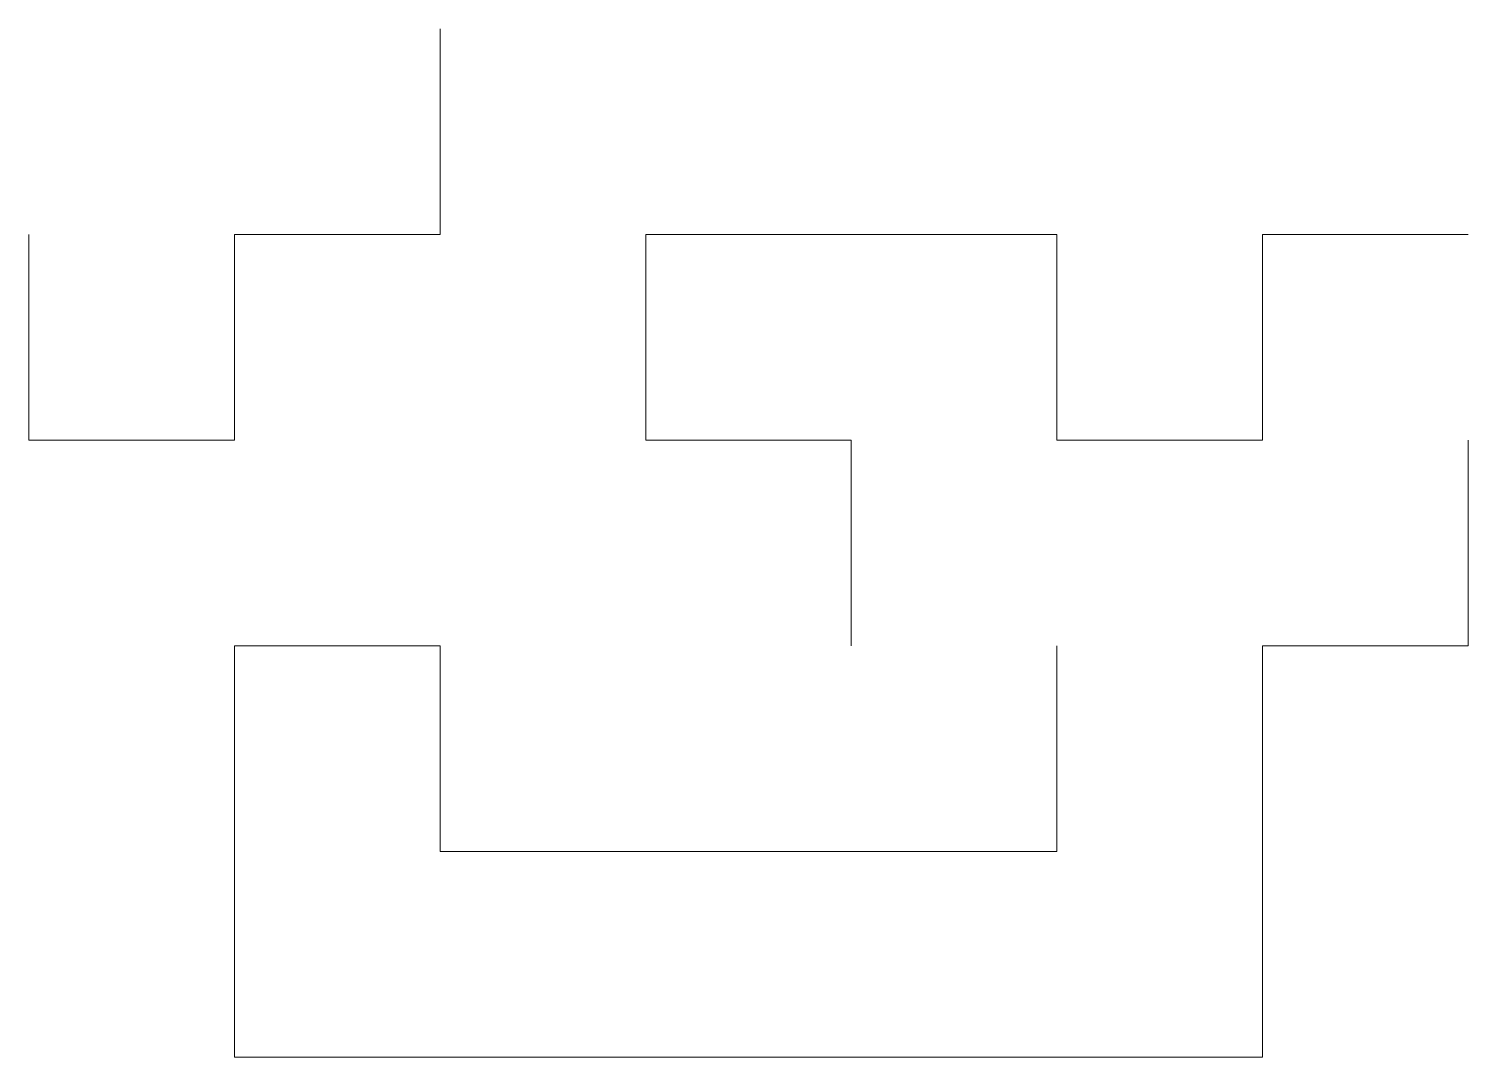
# Model space of a CAD drawing. Extents: x -3 to 4, y -2 to 3.
import ezdxf

# ---------------------------------------------------------------- set-up
doc = ezdxf.new("R2010")
doc.units = 0

msp = doc.modelspace()

# ---------------------------------------------------------------- linework, layer by layer
at = {"linetype": 'Continuous', "lineweight": 13}
for points in [[(-3, 2), (-3, 1), (-2, 1), (-2, 2), (-1, 2), (-1, 3)], [(1, 0), (1, 1), (0, 1), (0, 2), (1, 2), (2, 2), (2, 1), (3, 1), (3, 2), (4, 2)], [(2, 0), (2, -1), (1, -1), (0, -1), (-1, -1), (-1, 0), (-2, 0), (-2, -1), (-2, -2), (3, -2), (3, 0), (4, 0), (4, 1)]]:
    msp.add_lwpolyline(points, dxfattribs=at)

doc.saveas('drawing.dxf')
